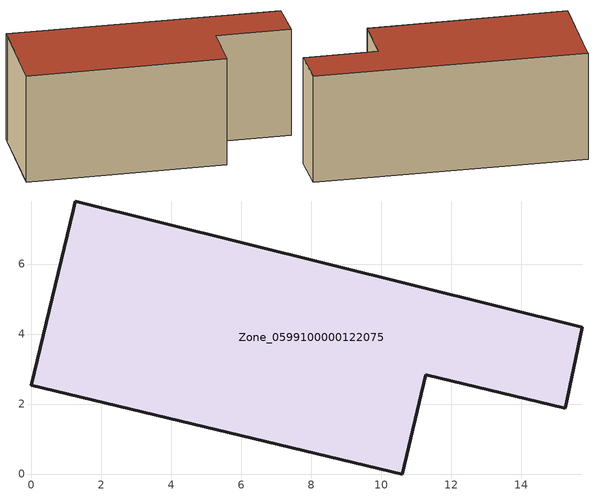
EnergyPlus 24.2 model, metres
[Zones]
Zone_0599100000122075
 floor ground (C_G): 1.26,7.8 15.75,4.19 15.26,1.88 11.28,2.83 10.6,0 0,2.53 1.2,7.53 z0
 wall outside (C_F): 0,2.53 10.6,0 11.28,2.83 15.26,1.88 15.75,4.19 1.26,7.8 1.2,7.53 0,2.53 z0:6.24
 roof outside (C_R): 1.26,7.8 1.2,7.53 0,2.53 10.6,0 11.28,2.83 15.26,1.88 15.75,4.19 z6.24
[BUILDING]
Pand.0599100000122075: North Axis=0; Terrain=City; Loads Convergence Tolerance Value=0.04; Temperature Convergence Tolerance Value=0.4; Solar Distribution=FullExterior; Maximum Number of Warmup Days=25; Minimum Number of Warmup Days=1
[Site:Location]
Rotterdam.The.Hague.AP_ZH_NLD Design_Conditions: Latitude=51.96; Longitude=4.45; Time Zone=1; Elevation=-4.5
[SITE:GROUNDTEMPERATURE:BUILDINGSURFACE]
18, 18, 18, 18, 18, 18, 18, 18, 18, 18, 18, 18
[MATERIAL] Thermal Absorptance=0.9; Solar Absorptance=0.7; Visible Absorptance=0.7
Name | Roughness | Thickness | Conductivity | Density | Specific Heat
G.TI.1946 | MediumSmooth | 0.15 | 1 | 540 | 1210
F.TI.1946 | Rough | 0.3 | 0.857143 | 1920 | 840
R.TI.1946 | MediumRough | 0.2 | 0.1 | 1500 | 1000
[CONSTRUCTION]
C_G: G.TI.1946
C_F: F.TI.1946
C_R: R.TI.1946
[ZONE]
Zone_0599100000122075: Type=1; Multiplier=1; Ceiling Height=Autocalculate; Volume=Autocalculate; Floor Area=autocalculate; Part of Total Floor Area=Yes
[ZONEINFILTRATION:DESIGNFLOWRATE]
Infil_Zone_0599100000122075: Zone or ZoneList or Space or SpaceList=Zone_0599100000122075; Schedule=AlwaysOn; Design Flow Rate Calculation Method=Flow/Area; Flow Rate per Floor Area=0.003; Constant Term Coefficient=1; Temperature Term Coefficient=0; Velocity Term Coefficient=0; Velocity Squared Term Coefficient=0
[HVACTEMPLATE:ZONE:IDEALLOADSAIRSYSTEM]
Zone_0599100000122075: Maximum Heating Supply Air Temperature=50; Minimum Cooling Supply Air Temperature=13; Maximum Heating Supply Air Humidity Ratio=0.0156; Minimum Cooling Supply Air Humidity Ratio=0.0077; Heating Limit=NoLimit; Cooling Limit=NoLimit; Dehumidification Control Type=ConstantSensibleHeatRatio; Cooling Sensible Heat Ratio=0.7; Dehumidification Setpoint=60; Humidification Control Type=None; Humidification Setpoint=30; Outdoor Air Method=None; Outdoor Air Flow Rate per Person=0.00944; Outdoor Air Flow Rate per Zone Floor Area=0; Outdoor Air Flow Rate per Zone=0; Demand Controlled Ventilation Type=None; Outdoor Air Economizer Type=NoEconomizer; Heat Recovery Type=None; Sensible Heat Recovery Effectiveness=0.7; Latent Heat Recovery Effectiveness=0.65
[ZONECONTROL:THERMOSTAT]
ThermostatControl_Zone_0599100000122075: Zone or ZoneList=Zone_0599100000122075; Control Type Schedule=DualSetpointControlType; Control 1=Thermostat_Zone_0599100000122075; Temperature Difference Between Cutout And Setpoint=0
[THERMOSTATSETPOINT:DUALSETPOINT]
Thermostat_Zone_0599100000122075: Heating Setpoint Temperature Schedule=HeatingSetpoint_Zone_0599100000122075; Cooling Setpoint Temperature Schedule=CoolingSetpoint_Zone_0599100000122075
[SCHEDULE:COMPACT]
HeatingSetpoint_Zone_0599100000122075: Through: 12/31, For: AllDays, Until: 24:00, 21
CoolingSetpoint_Zone_0599100000122075: Through: 12/31, For: AllDays, Until: 24:00, 24
DualSetpointControlType: Through: 12/31, For: AllDays, Until: 24:00, 4
AlwaysOn: Through: 12/31, For: AllDays, Until: 24:00, 1
